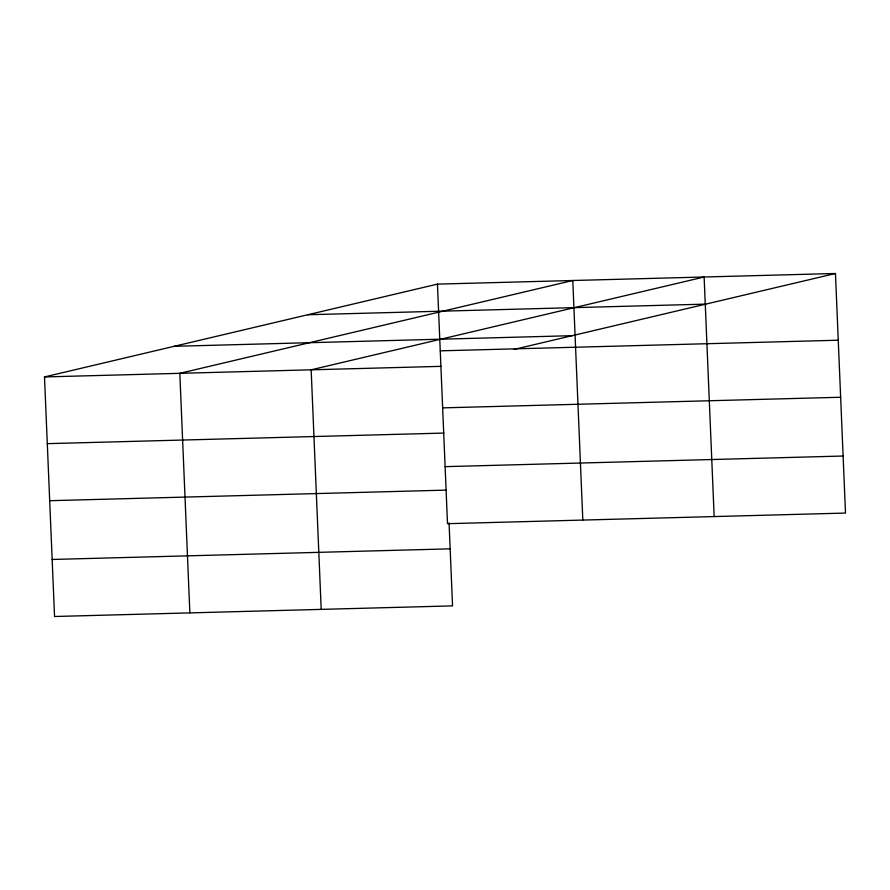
<?xml version="1.0" encoding="UTF-8"?>
<svg xmlns="http://www.w3.org/2000/svg" width="890" height="890" viewBox="0 0 890 890"><rect width="100%" height="100%" fill="white"/><g stroke="black" fill="none" stroke-linecap="round" stroke-linejoin="round"><path stroke-width="1.33" d="M449.061 522.875L452.543 605.879L54.546 616.503L44.5 376.937L437.457 284.121L835.454 273.497L845.5 513.063L447.503 523.687L437.457 284.121M514.086 349.403L835.454 273.497M307.784 314.749L705.781 304.124M174.173 346.31L572.181 335.686M440.261 350.838L838.258 340.214M44.5 376.937L441.117 366.346M442.653 407.876L840.649 397.252M47.292 443.654L443.91 433.074M445.111 466.649L843.108 456.025M49.684 500.703L446.302 490.112M52.154 559.465L450.151 548.841M714.158 516.567L704.124 277.001L311.155 369.817L321.201 609.394M582.817 520.072L572.782 280.506L179.825 373.322L189.859 612.899"/></g></svg>
